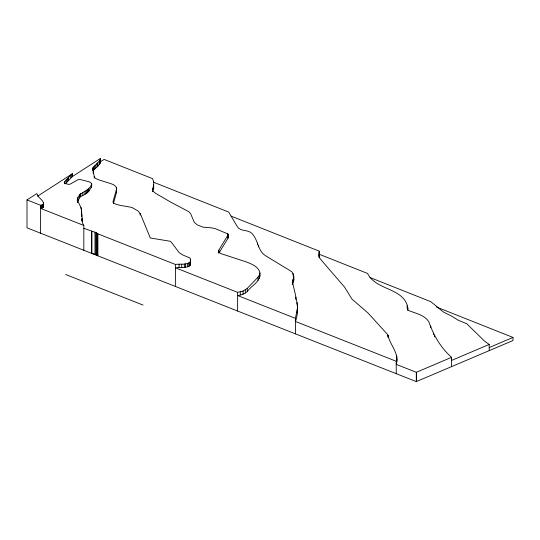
<?xml version="1.0" encoding="UTF-8"?>
<svg xmlns="http://www.w3.org/2000/svg" width="540" height="540" viewBox="0 0 540 540"><rect width="100%" height="100%" fill="white"/><g stroke="black" fill="none" stroke-linecap="round" stroke-linejoin="round"><path stroke-width="0.81" d="M65.246 183.863L72.367 176.56L100.521 158.395L99.414 161.096L93.346 167.231L93.346 170.546L99.414 164.417L100.521 161.71L104.099 159.401L152.55 178.646C155.176 183.654 152.84 186.422 152.368 191.032M152.746 191.396L153.671 187.637M396.238 373.687L396.238 361.28L295.434 321.455C300.449 308.441 295.097 295.204 292.633 282.38C293.456 278.289 295.103 272.99 290.034 270.614L265.68 255.812C257.135 250.675 258.356 238.187 250.533 232.308C246.456 229.824 240.388 231.228 237.458 226.894L228.663 212.058L153.326 182.122M297.473 311.054L297.547 306.14M451.589 366.62L451.589 357.318L416.3 372.303L396.238 364.379L396.772 359.087M77.436 202.237L79.994 196.985L86.171 193.624L88.83 191.133L91.625 186.759L91.652 183.546L89.654 181.919L79.853 179.435L77.807 179.867L69.768 184.316L67.892 184.275L64.746 183.134L64.469 182.25L66.245 179.779L72.367 173.738L72.367 176.56M91.625 186.759L91.652 183.546M319.032 257.256L319.221 251.141L231.005 216.088M319.086 257.31L319.255 252.052M27 199.915L36.889 193.536C37.476 197.741 43.241 199.422 43.592 203.756L42.856 204.599L40.608 205.294L27 199.915L27 227.833L416.3 381.605L513 340.538L513 337.439L436.293 306.963M83.828 250.276L83.828 225.464L40.608 208.393L42.856 207.704L43.592 206.854L43.632 203.29M93.346 167.231L92.745 168.278L94.237 176.526L95.378 178.288L97.868 179.543L111.206 183.775C113.582 184.599 117.025 186.239 116.485 189.304L112.988 201.71L113.231 202.77L115.459 204.079L119.948 205.308L131.861 207.4L138.2 211.093L140.474 214.016L150.302 237.998L170.026 241.218L171.322 242.224L179.253 252.7L182.75 254.968L189.904 257.972L190.451 259.166L190.553 264.29L189.749 265.849L187.508 266.828L184.329 267.341L175.351 267.759L237.62 292.356L243.047 291.067L247.28 288.36L258.039 277.155L259.369 275.036L259.936 272.916C258.707 266.719 251.87 264.141 246.652 262.049L220.779 253.564L218.741 252.085L218.822 250.148L228.015 235.015L227.738 233.867L215.372 228.677L211.64 227.873L203.047 227.158L197.39 224.951L194.366 222.44L190.674 213.806L188.737 211.673L170.006 201.717L155.547 193.273L152.996 191.214L152.368 189.446M113.427 203.472L116.485 192.618L116.559 188.467M292.721 280.274L292.592 284.425L292.592 281.327M295.434 333.862L295.434 318.357L297.473 307.955M396.421 364.034C398.804 354.544 392.749 347.969 389.232 339.457L387.599 334.544L368.233 313.22L351.905 299.018L344.581 287.138L319.903 258.485L319.032 254.934M91.625 183.938C89.471 192.638 75.195 191.923 77.537 202.541M292.721 283.372L293.787 280.071L293.787 276.264M295.434 318.357L237.62 295.522C241.137 295.09 244.627 293.963 247.28 291.526C251.377 285.552 261.225 281.455 259.936 272.916M190.553 260.975L190.296 265.127M218.822 253.314L228.015 238.187L228.137 234.623M396.238 361.28L396.421 360.936M83.828 228.285L95.924 232.551L97.895 233.847L175.351 264.438C180.157 263.621 186.435 265.41 190.296 261.812L190.553 264.29M37.584 196.189L72.367 173.738M489.206 350.642L489.206 344.439L451.589 360.416L451.521 357.257C440.64 347.767 433.485 335.07 428.767 321.651C424.13 314.577 415.145 313.436 408.166 310.25C406.384 287.267 376.184 291.384 367.598 273.463L319.221 254.246L319.255 255.15M489.206 347.544L513 337.439M97.895 233.847L97.895 255.832L95.924 254.543L91.409 253.274L91.409 231.282M416.488 381.416L416.624 372.168M65.597 274.482L143.053 305.08M369.94 277.499L430.826 301.685L443.583 312.134L451.528 316.055L458.345 320.274L466.817 323.791L484.785 341.334L489.206 344.439M228.137 237.789L227.738 233.867M83.828 225.464L82.606 223.385L81.385 208.575L77.537 200.421M91.49 185.99L91.652 186.368M259.558 274.671L259.936 276.082M93.13 172.557L93.258 173.063L93.258 169.749M293.443 277.749L293.787 280.071M43.511 205.909L43.632 206.395M116.438 190.964L116.559 191.781M81.655 216.122L81.385 208.575M297.547 309.238L297.365 304.324M81.81 219.017L81.979 221.191L81.979 218.369M434.45 335.408L434.45 336.953M433.39 333.072L433.39 334.618M430.785 325.964L430.785 327.517M416.3 372.303L416.3 381.605M407.43 308.077L407.43 310.399M407.099 305.768L407.099 308.09M396.772 355.982L396.812 361.253M388.159 335.387L388.159 336.933M388.01 335.097L388.01 337.419M319.221 251.141L319.228 254.266M297.223 309.771L297.223 312.876M297.014 302.515L297.014 304.06M295.684 297.074L295.684 299.396M293.679 275.562L293.645 280.766M293.024 279.234L293.024 282.339M292.964 273.537L292.964 275.083M259.369 275.036L259.369 278.201M258.444 245.369L258.444 246.922M258.039 277.155L258.039 280.321M257.472 243.081L257.472 244.634M247.28 288.36L247.28 291.526M245.329 289.852L245.329 293.018M243.047 291.067L243.047 294.239M240.28 291.884L240.28 295.049M237.62 292.356L237.62 311.026M228.042 234.225L228.015 238.187M227.907 234.036L227.907 237.202M218.822 250.148L218.822 252.518M218.619 250.628L218.619 252.214M218.518 251.114L218.518 252.693M190.451 259.166L190.451 262.481M189.749 262.535L189.749 265.849M188.777 263.081L188.777 266.396M187.508 263.513L187.508 266.828M185.598 263.851L185.598 267.172M184.329 264.026L184.329 267.341M181.724 264.188L181.724 267.502M179.091 264.269L179.091 267.584M175.433 264.438L175.351 286.43M153.671 184.471L153.718 188.622M153.482 186.428L153.482 189.601M152.503 188.831L152.503 191.207M140.144 213.401L140.144 215.062M116.438 187.65L116.485 192.618M100.521 158.395L100.514 162.412M100.278 159.8L100.278 163.114M99.873 160.502L99.873 163.816M99.414 161.096L99.414 164.417M97.875 162.871L97.875 166.185M97.436 233.422L97.436 255.413M96.998 163.721L96.998 167.036M96.761 232.943L96.761 254.934M95.924 232.551L95.924 254.543M95.222 165.254L95.222 168.568M94.993 232.214L94.993 254.205M94.237 176.526L94.237 178.187M94.196 166.212L94.196 169.533M92.799 168.035L92.779 170.174M92.745 168.278L92.745 169.931M91.908 231.404L91.908 253.395M91.476 184.336L91.476 187.157M88.83 188.305L88.83 191.133M88.101 189.203L88.101 192.024M87.237 190.046L87.237 192.868M86.171 190.802L86.171 193.624M84.969 191.504L84.969 194.326M82.856 192.564L82.856 195.392M81.695 214.745L81.695 216.155M81.54 209.675L81.54 212.497M81.007 207.495L81.007 208.906M80.757 193.556L80.757 196.378M80.325 193.833L80.325 196.661M79.994 194.157L79.994 196.985M79.724 194.508L79.724 197.336M78.057 197.404L78.057 200.225M77.645 198.403L77.645 201.231M72.049 174.008L72.049 176.83M70.848 174.94L70.848 177.768M68.411 177.322L68.411 180.144M67.648 178.126L67.648 180.954M66.245 179.779L66.245 182.601M64.746 181.669L64.746 183.782M43.511 202.81L43.592 206.854M43.308 204.188L43.308 207.293M42.856 204.599L42.856 207.704M42.201 204.923L42.201 208.028M41.492 205.166L41.492 208.271M40.689 205.288L40.689 208.393M40.608 205.294L40.608 233.206"/></g></svg>
